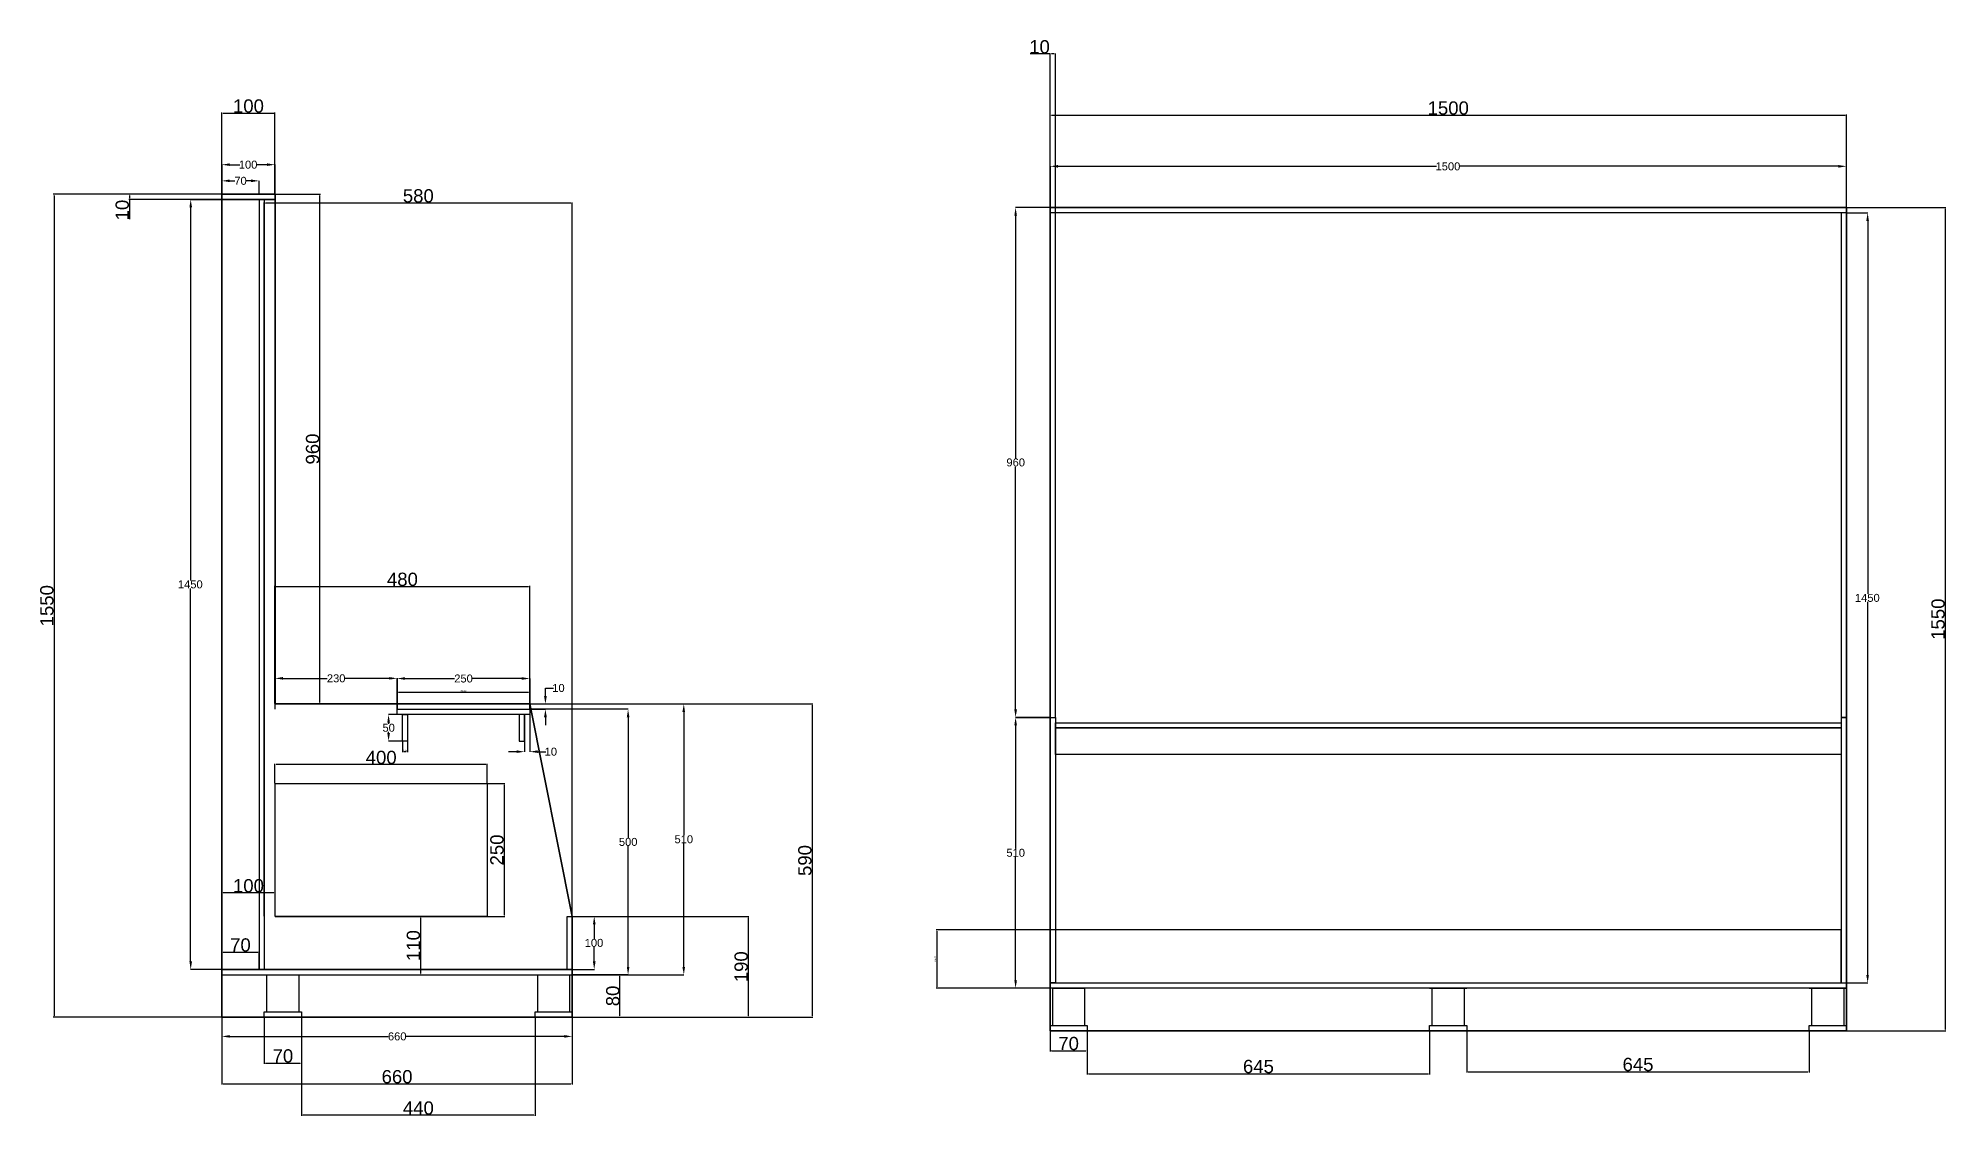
# Model space of a CAD drawing. Header units: millimetres. Extents: x 43 to 3638, y 27 to 2058.
import ezdxf

# ---------------------------------------------------------------- set-up
doc = ezdxf.new("R2010")
doc.units = ezdxf.units.MM
doc.layers.add('PDF _0', color=7, linetype='Continuous')
doc.layers.add('PDF _Текст', color=7, linetype='Continuous')
doc.styles.add('PDF Arial', font='arial.ttf')
doc.styles.get("Standard").update_dxf_attribs({"font": 'arial.ttf'})
doc.dimstyles.new('ISO-25', dxfattribs={"dimtxt": 2.5, "dimasz": 2.5, "dimexe": 1.25, "dimexo": 0.625, "dimtad": 1, "dimtxsty": 'Standard', "dimcen": 2.5, "dimadec": 0, "dimazin": 0, "dimtfac": 1, "dimtmove": 0, "dimatfit": 3, "dimfxl": 1, "dimarcsym": 0})

# ---------------------------------------------------------------- blocks, each defined once
blk = doc.blocks.new('*D1')
at = {"color": 0, "lineweight": -2, "transparency": 16777216}
for p, q in [((388.4, 1764.1), (71.6, 1764.1)), ((72.9, 1761.6), (72.9, 216.7)), ((388.4, 214.2), (71.6, 214.2))]:
    blk.add_line(p, q, dxfattribs=at)
at = {"color": 0, "lineweight": 30, "transparency": 16777216}
for points in [[(72.4, 1761.6), (73.3, 1761.6), (72.9, 1764.1)], [(72.4, 216.7), (73.3, 216.7), (72.9, 214.2)]]:
    blk.add_solid(points, dxfattribs=at)
at = {"layer": 'Defpoints', "color": 0, "lineweight": 30, "transparency": 16777216}
for p in [(389.1, 1764.1), (72.9, 214.2), (389.1, 214.2)]:
    blk.add_point(p, dxfattribs=at)
at = {"color": 0, "lineweight": 30, "transparency": 16777216, "insert": (59.5, 989.2), "char_height": 25, "attachment_point": 5, "rotation": 90}
blk.add_mtext('1550', dxfattribs=at)
blk = doc.blocks.new('*D2')
at = {"color": 0, "lineweight": -2, "transparency": 16777216}
for p, q in [((389.1, 213.6), (389.1, 87.4)), ((1049, 213.6), (1049, 87.4)), ((391.6, 88.7), (1046.5, 88.7))]:
    blk.add_line(p, q, dxfattribs=at)
at = {"color": 0, "lineweight": 30, "transparency": 16777216}
for points in [[(391.6, 89.1), (391.6, 88.2), (389.1, 88.7)], [(1046.5, 89.1), (1046.5, 88.2), (1049, 88.7)]]:
    blk.add_solid(points, dxfattribs=at)
at = {"layer": 'Defpoints', "color": 0, "lineweight": 30, "transparency": 16777216}
for p in [(389.1, 214.2), (1049, 214.2), (1049, 88.7)]:
    blk.add_point(p, dxfattribs=at)
at = {"color": 0, "lineweight": 30, "transparency": 16777216, "insert": (719, 102), "char_height": 25, "attachment_point": 5}
blk.add_mtext('660', dxfattribs=at)
blk = doc.blocks.new('*D3')
at = {"color": 0, "lineweight": -2, "transparency": 16777216}
for p, q in [((1049.6, 404.1), (1381.8, 404.1)), ((1380.6, 216.7), (1380.6, 401.6)), ((1049.6, 214.2), (1381.8, 214.2))]:
    blk.add_line(p, q, dxfattribs=at)
at = {"color": 0, "lineweight": 30, "transparency": 16777216}
for points in [[(1380.1, 401.6), (1381, 401.6), (1380.6, 404.1)], [(1380.1, 216.7), (1381, 216.7), (1380.6, 214.2)]]:
    blk.add_solid(points, dxfattribs=at)
at = {"layer": 'Defpoints', "color": 0, "lineweight": 30, "transparency": 16777216}
for p in [(1049, 404.1), (1380.6, 404.1), (1049, 214.2)]:
    blk.add_point(p, dxfattribs=at)
at = {"color": 0, "lineweight": 30, "transparency": 16777216, "insert": (1367.2, 309.2), "char_height": 25, "attachment_point": 5, "rotation": 90}
blk.add_mtext('190', dxfattribs=at)
blk = doc.blocks.new('*D4')
at = {"color": 0, "lineweight": -2, "transparency": 16777216}
for p, q in [((489.7, 1764.1), (574.7, 1764.1)), ((573.4, 806.8), (573.4, 1761.6)), ((489.7, 804.3), (574.7, 804.3))]:
    blk.add_line(p, q, dxfattribs=at)
at = {"color": 0, "lineweight": 30, "transparency": 16777216}
for points in [[(573, 1761.6), (573.8, 1761.6), (573.4, 1764.1)], [(573, 806.8), (573.8, 806.8), (573.4, 804.3)]]:
    blk.add_solid(points, dxfattribs=at)
at = {"layer": 'Defpoints', "color": 0, "lineweight": 30, "transparency": 16777216}
for p in [(489.1, 1764.1), (573.4, 1764.1), (489.1, 804.3)]:
    blk.add_point(p, dxfattribs=at)
at = {"color": 0, "lineweight": 30, "transparency": 16777216, "insert": (560, 1284.2), "char_height": 25, "attachment_point": 5, "rotation": 90}
blk.add_mtext('960', dxfattribs=at)
blk = doc.blocks.new('*D5')
at = {"color": 0, "lineweight": -2, "transparency": 16777216}
for p, q in [((389.1, 1764.7), (389.1, 1918)), ((391.6, 1916.7), (486.6, 1916.7)), ((489.1, 1764.7), (489.1, 1918))]:
    blk.add_line(p, q, dxfattribs=at)
at = {"color": 0, "lineweight": 30, "transparency": 16777216}
for points in [[(391.6, 1917.1), (391.6, 1916.3), (389.1, 1916.7)], [(486.6, 1917.1), (486.6, 1916.3), (489.1, 1916.7)]]:
    blk.add_solid(points, dxfattribs=at)
at = {"layer": 'Defpoints', "color": 0, "lineweight": 30, "transparency": 16777216}
for p in [(489.1, 1916.7), (389.1, 1764.1), (489.1, 1764.1)]:
    blk.add_point(p, dxfattribs=at)
at = {"color": 0, "lineweight": 30, "transparency": 16777216, "insert": (439.1, 1930.1), "char_height": 25, "attachment_point": 5}
blk.add_mtext('100', dxfattribs=at)
blk = doc.blocks.new('*D6')
at = {"color": 0, "lineweight": -2, "transparency": 16777216}
for p, q in [((489.1, 804.9), (489.1, 1026.5)), ((491.6, 1025.3), (966.7, 1025.3)), ((969.2, 804.9), (969.2, 1026.5))]:
    blk.add_line(p, q, dxfattribs=at)
at = {"color": 0, "lineweight": 30, "transparency": 16777216}
for points in [[(491.6, 1025.7), (491.6, 1024.9), (489.1, 1025.3)], [(966.7, 1025.7), (966.7, 1024.9), (969.2, 1025.3)]]:
    blk.add_solid(points, dxfattribs=at)
at = {"layer": 'Defpoints', "color": 0, "lineweight": 30, "transparency": 16777216}
for p in [(969.2, 1025.3), (489.1, 804.3), (969.2, 804.3)]:
    blk.add_point(p, dxfattribs=at)
at = {"color": 0, "lineweight": 30, "transparency": 16777216, "insert": (729.1, 1038.7), "char_height": 25, "attachment_point": 5}
blk.add_mtext('480', dxfattribs=at)
blk = doc.blocks.new('*D7')
at = {"color": 0, "lineweight": -2, "transparency": 16777216}
for p, q in [((969.8, 804.3), (1501.8, 804.3)), ((1500.6, 801.8), (1500.6, 216.7)), ((1049.6, 214.2), (1501.8, 214.2))]:
    blk.add_line(p, q, dxfattribs=at)
at = {"color": 0, "lineweight": 30, "transparency": 16777216}
for points in [[(1500.1, 801.8), (1501, 801.8), (1500.6, 804.3)], [(1500.1, 216.7), (1501, 216.7), (1500.6, 214.2)]]:
    blk.add_solid(points, dxfattribs=at)
at = {"layer": 'Defpoints', "color": 0, "lineweight": 30, "transparency": 16777216}
for p in [(969.2, 804.3), (1049, 214.2), (1500.6, 214.2)]:
    blk.add_point(p, dxfattribs=at)
at = {"color": 0, "lineweight": 30, "transparency": 16777216, "insert": (1487.2, 509.3), "char_height": 25, "attachment_point": 5, "rotation": 90}
blk.add_mtext('590', dxfattribs=at)
blk = doc.blocks.new('*D8')
at = {"color": 0, "lineweight": -2, "transparency": 16777216}
for p, q in [((1948.9, 1739.5), (1948.9, 1914.1)), ((1951.4, 1912.9), (3446.2, 1912.9)), ((3448.7, 1739.5), (3448.7, 1914.1))]:
    blk.add_line(p, q, dxfattribs=at)
at = {"color": 0, "lineweight": 30, "transparency": 16777216}
for points in [[(1951.4, 1913.3), (1951.4, 1912.5), (1948.9, 1912.9)], [(3446.2, 1913.3), (3446.2, 1912.5), (3448.7, 1912.9)]]:
    blk.add_solid(points, dxfattribs=at)
at = {"layer": 'Defpoints', "color": 0, "lineweight": 30, "transparency": 16777216}
for p in [(3448.7, 1912.9), (1948.9, 1738.9), (3448.7, 1738.9)]:
    blk.add_point(p, dxfattribs=at)
at = {"color": 0, "lineweight": 30, "transparency": 16777216, "insert": (2698.8, 1926.3), "char_height": 25, "attachment_point": 5}
blk.add_mtext('1500', dxfattribs=at)
blk = doc.blocks.new('*D9')
at = {"color": 0, "lineweight": -2, "transparency": 16777216}
for p, q in [((3449.3, 1738.9), (3636.1, 1738.9)), ((3634.8, 1736.4), (3634.8, 191.3)), ((3449.3, 188.8), (3636.1, 188.8))]:
    blk.add_line(p, q, dxfattribs=at)
at = {"color": 0, "lineweight": 30, "transparency": 16777216}
for points in [[(3634.4, 1736.4), (3635.2, 1736.4), (3634.8, 1738.9)], [(3634.4, 191.3), (3635.2, 191.3), (3634.8, 188.8)]]:
    blk.add_solid(points, dxfattribs=at)
at = {"layer": 'Defpoints', "color": 0, "lineweight": 30, "transparency": 16777216}
for p in [(3448.7, 1738.9), (3448.7, 188.8), (3634.8, 188.8)]:
    blk.add_point(p, dxfattribs=at)
at = {"color": 0, "lineweight": 30, "transparency": 16777216, "insert": (3621.4, 963.8), "char_height": 25, "attachment_point": 5, "rotation": 90}
blk.add_mtext('1550', dxfattribs=at)
blk = doc.blocks.new('*D10')
at = {"color": 0, "lineweight": -2, "transparency": 16777216}
for p, q in [((468.9, 213.6), (468.9, 126.4)), ((539.1, 213.6), (539.1, 126.4)), ((471.4, 127.7), (536.6, 127.7))]:
    blk.add_line(p, q, dxfattribs=at)
at = {"color": 0, "lineweight": 30, "transparency": 16777216}
for points in [[(471.4, 128.1), (471.4, 127.3), (468.9, 127.7)], [(536.6, 128.1), (536.6, 127.3), (539.1, 127.7)]]:
    blk.add_solid(points, dxfattribs=at)
at = {"layer": 'Defpoints', "color": 0, "lineweight": 30, "transparency": 16777216}
for p in [(468.9, 214.2), (539.1, 214.2), (539.1, 127.7)]:
    blk.add_point(p, dxfattribs=at)
at = {"color": 0, "lineweight": 30, "transparency": 16777216, "insert": (504, 141.1), "char_height": 25, "attachment_point": 5}
blk.add_mtext('70', dxfattribs=at)
blk = doc.blocks.new('*D11')
at = {"color": 0, "lineweight": -2, "transparency": 16777216}
for p, q in [((1948.9, 188.2), (1948.9, 149.9)), ((2018.8, 188.2), (2018.8, 149.9)), ((1951.4, 151.1), (2016.3, 151.1))]:
    blk.add_line(p, q, dxfattribs=at)
at = {"color": 0, "lineweight": 30, "transparency": 16777216}
for points in [[(1951.4, 151.6), (1951.4, 150.7), (1948.9, 151.1)], [(2016.3, 151.6), (2016.3, 150.7), (2018.8, 151.1)]]:
    blk.add_solid(points, dxfattribs=at)
at = {"layer": 'Defpoints', "color": 0, "lineweight": 30, "transparency": 16777216}
for p in [(1948.9, 188.8), (2018.8, 188.8), (2018.8, 151.1)]:
    blk.add_point(p, dxfattribs=at)
at = {"color": 0, "lineweight": 30, "transparency": 16777216, "insert": (1983.8, 164.5), "char_height": 25, "attachment_point": 5}
blk.add_mtext('70', dxfattribs=at)
blk = doc.blocks.new('*D12')
at = {"color": 0, "lineweight": -2, "transparency": 16777216}
for p, q in [((2018.8, 188.2), (2018.8, 106.5)), ((2663.8, 188.2), (2663.8, 106.5)), ((2021.3, 107.8), (2661.3, 107.8))]:
    blk.add_line(p, q, dxfattribs=at)
at = {"color": 0, "lineweight": 30, "transparency": 16777216}
for points in [[(2021.3, 108.2), (2021.3, 107.4), (2018.8, 107.8)], [(2661.3, 108.2), (2661.3, 107.4), (2663.8, 107.8)]]:
    blk.add_solid(points, dxfattribs=at)
at = {"layer": 'Defpoints', "color": 0, "lineweight": 30, "transparency": 16777216}
for p in [(2018.8, 188.8), (2663.8, 188.8), (2663.8, 107.8)]:
    blk.add_point(p, dxfattribs=at)
at = {"color": 0, "lineweight": 30, "transparency": 16777216, "insert": (2341.3, 121.2), "char_height": 25, "attachment_point": 5}
blk.add_mtext('645', dxfattribs=at)
blk = doc.blocks.new('*D13')
at = {"color": 0, "lineweight": -2, "transparency": 16777216}
for p, q in [((2733.7, 188.2), (2733.7, 110.3)), ((3378.8, 188.2), (3378.8, 110.3)), ((2736.2, 111.6), (3376.3, 111.6))]:
    blk.add_line(p, q, dxfattribs=at)
at = {"color": 0, "lineweight": 30, "transparency": 16777216}
for points in [[(2736.2, 112), (2736.2, 111.2), (2733.7, 111.6)], [(3376.3, 112), (3376.3, 111.2), (3378.8, 111.6)]]:
    blk.add_solid(points, dxfattribs=at)
at = {"layer": 'Defpoints', "color": 0, "lineweight": 30, "transparency": 16777216}
for p in [(2733.7, 188.8), (3378.8, 188.8), (3378.8, 111.6)]:
    blk.add_point(p, dxfattribs=at)
at = {"color": 0, "lineweight": 30, "transparency": 16777216, "insert": (3056.2, 125), "char_height": 25, "attachment_point": 5}
blk.add_mtext('645', dxfattribs=at)
blk = doc.blocks.new('*D14')
at = {"color": 0, "lineweight": -2, "transparency": 16777216}
for p, q in [((539.1, 213.6), (539.1, 28.4)), ((979.1, 213.6), (979.1, 28.4)), ((976.6, 29.6), (541.6, 29.6))]:
    blk.add_line(p, q, dxfattribs=at)
at = {"color": 0, "lineweight": 30, "transparency": 16777216}
for points in [[(541.6, 30), (541.6, 29.2), (539.1, 29.6)], [(976.6, 30), (976.6, 29.2), (979.1, 29.6)]]:
    blk.add_solid(points, dxfattribs=at)
at = {"layer": 'Defpoints', "color": 0, "lineweight": 30, "transparency": 16777216}
for p in [(539.1, 214.2), (979.1, 214.2), (539.1, 29.6)]:
    blk.add_point(p, dxfattribs=at)
at = {"color": 0, "lineweight": 30, "transparency": 16777216, "insert": (759.1, 43), "char_height": 25, "attachment_point": 5}
blk.add_mtext('440', dxfattribs=at)
blk = doc.blocks.new('*D15')
at = {"color": 0, "lineweight": -2, "transparency": 16777216}
for p, q in [((1049.6, 294.1), (1140, 294.1)), ((1138.8, 216.7), (1138.8, 291.6)), ((1049.6, 214.2), (1140, 214.2))]:
    blk.add_line(p, q, dxfattribs=at)
at = {"color": 0, "lineweight": 30, "transparency": 16777216}
for points in [[(1138.4, 291.6), (1139.2, 291.6), (1138.8, 294.1)], [(1138.4, 216.7), (1139.2, 216.7), (1138.8, 214.2)]]:
    blk.add_solid(points, dxfattribs=at)
at = {"layer": 'Defpoints', "color": 0, "lineweight": 30, "transparency": 16777216}
for p in [(1049, 294.1), (1138.8, 294.1), (1049, 214.2)]:
    blk.add_point(p, dxfattribs=at)
at = {"color": 0, "lineweight": 30, "transparency": 16777216, "insert": (1125.4, 254.2), "char_height": 25, "attachment_point": 5, "rotation": 90}
blk.add_mtext('80', dxfattribs=at)
blk = doc.blocks.new('*D16')
at = {"color": 0, "lineweight": -2, "transparency": 16777216}
for p, q in [((388.4, 1764.1), (213.7, 1764.1)), ((214.9, 1761.6), (214.9, 1756.6)), ((388.4, 1754.1), (213.7, 1754.1)), ((214.9, 1754.1), (214.9, 1717))]:
    blk.add_line(p, q, dxfattribs=at)
at = {"color": 0, "lineweight": 30, "transparency": 16777216}
for points in [[(214.5, 1761.6), (215.3, 1761.6), (214.9, 1764.1)], [(214.5, 1756.6), (215.3, 1756.6), (214.9, 1754.1)]]:
    blk.add_solid(points, dxfattribs=at)
at = {"layer": 'Defpoints', "color": 0, "lineweight": 30, "transparency": 16777216}
for p in [(389.1, 1764.1), (214.9, 1754.1), (389.1, 1754.1)]:
    blk.add_point(p, dxfattribs=at)
at = {"color": 0, "lineweight": 30, "transparency": 16777216, "insert": (201.5, 1734.3), "char_height": 25, "attachment_point": 5, "rotation": 90}
blk.add_mtext('10', dxfattribs=at)
blk = doc.blocks.new('*D17')
at = {"color": 0, "lineweight": -2, "transparency": 16777216}
for p, q in [((1948.9, 2028.2), (1911.7, 2028.2)), ((1948.9, 1729.6), (1948.9, 2029.4)), ((1956.3, 2028.2), (1951.4, 2028.2)), ((1958.8, 1729.6), (1958.8, 2029.4))]:
    blk.add_line(p, q, dxfattribs=at)
at = {"color": 0, "lineweight": 30, "transparency": 16777216}
for points in [[(1951.4, 2028.6), (1951.4, 2027.8), (1948.9, 2028.2)], [(1956.3, 2028.6), (1956.3, 2027.8), (1958.8, 2028.2)]]:
    blk.add_solid(points, dxfattribs=at)
at = {"layer": 'Defpoints', "color": 0, "lineweight": 30, "transparency": 16777216}
for p in [(1948.9, 2028.2), (1948.9, 1729), (1958.8, 1729)]:
    blk.add_point(p, dxfattribs=at)
at = {"color": 0, "lineweight": 30, "transparency": 16777216, "insert": (1929, 2041.6), "char_height": 25, "attachment_point": 5}
blk.add_mtext('10', dxfattribs=at)
blk = doc.blocks.new('*D19')
at = {"color": 0, "lineweight": -2, "transparency": 16777216}
for p, q in [((389.1, 304.7), (389.1, 338)), ((391.6, 336.7), (456.5, 336.7)), ((459, 304.7), (459, 338))]:
    blk.add_line(p, q, dxfattribs=at)
at = {"color": 0, "lineweight": 30, "transparency": 16777216}
for points in [[(391.6, 337.1), (391.6, 336.3), (389.1, 336.7)], [(456.5, 337.1), (456.5, 336.3), (459, 336.7)]]:
    blk.add_solid(points, dxfattribs=at)
at = {"layer": 'Defpoints', "color": 0, "lineweight": 30, "transparency": 16777216}
for p in [(459, 336.7), (389.1, 304), (459, 304)]:
    blk.add_point(p, dxfattribs=at)
at = {"color": 0, "lineweight": 30, "transparency": 16777216, "insert": (424, 350.1), "char_height": 25, "attachment_point": 5}
blk.add_mtext('70', dxfattribs=at)
blk = doc.blocks.new('*D20')
at = {"color": 0, "lineweight": -2, "transparency": 16777216}
for p, q in [((489.1, 654.8), (489.1, 691.2)), ((886.5, 689.9), (491.6, 689.9)), ((889, 654.8), (889, 691.2))]:
    blk.add_line(p, q, dxfattribs=at)
at = {"color": 0, "lineweight": 30, "transparency": 16777216}
for points in [[(491.6, 690.3), (491.6, 689.5), (489.1, 689.9)], [(886.5, 690.3), (886.5, 689.5), (889, 689.9)]]:
    blk.add_solid(points, dxfattribs=at)
at = {"layer": 'Defpoints', "color": 0, "lineweight": 30, "transparency": 16777216}
for p in [(489.1, 689.9), (489.1, 654.2), (889, 654.2)]:
    blk.add_point(p, dxfattribs=at)
at = {"color": 0, "lineweight": 30, "transparency": 16777216, "insert": (689.1, 703.3), "char_height": 25, "attachment_point": 5}
blk.add_mtext('400', dxfattribs=at)
blk = doc.blocks.new('*D21')
at = {"color": 0, "lineweight": -2, "transparency": 16777216}
for p, q in [((889.6, 654.2), (921.8, 654.2)), ((920.6, 651.7), (920.6, 406.6)), ((889.6, 404.1), (921.8, 404.1))]:
    blk.add_line(p, q, dxfattribs=at)
at = {"color": 0, "lineweight": 30, "transparency": 16777216}
for points in [[(920.1, 651.7), (921, 651.7), (920.6, 654.2)], [(920.1, 406.6), (921, 406.6), (920.6, 404.1)]]:
    blk.add_solid(points, dxfattribs=at)
at = {"layer": 'Defpoints', "color": 0, "lineweight": 30, "transparency": 16777216}
for p in [(889, 654.2), (889, 404.1), (920.6, 404.1)]:
    blk.add_point(p, dxfattribs=at)
at = {"color": 0, "lineweight": 30, "transparency": 16777216, "insert": (907.2, 529.1), "char_height": 25, "attachment_point": 5, "rotation": 90}
blk.add_mtext('250', dxfattribs=at)
blk = doc.blocks.new('*D22')
at = {"color": 0, "lineweight": -2, "transparency": 16777216}
for p, q in [((389.1, 528.5), (389.1, 446.9)), ((489.1, 528.5), (489.1, 446.9)), ((486.6, 448.2), (391.6, 448.2))]:
    blk.add_line(p, q, dxfattribs=at)
at = {"color": 0, "lineweight": 30, "transparency": 16777216}
for points in [[(391.6, 448.6), (391.6, 447.8), (389.1, 448.2)], [(486.6, 448.6), (486.6, 447.8), (489.1, 448.2)]]:
    blk.add_solid(points, dxfattribs=at)
at = {"layer": 'Defpoints', "color": 0, "lineweight": 30, "transparency": 16777216}
for p in [(389.1, 529.1), (489.1, 529.1), (389.1, 448.2)]:
    blk.add_point(p, dxfattribs=at)
at = {"color": 0, "lineweight": 30, "transparency": 16777216, "insert": (439.1, 461.6), "char_height": 25, "attachment_point": 5}
blk.add_mtext('100', dxfattribs=at)
blk = doc.blocks.new('*D23')
at = {"color": 0, "lineweight": -2, "transparency": 16777216}
for p, q in [((689.7, 404.1), (764.4, 404.1)), ((763.2, 401.6), (763.2, 296.6)), ((689.7, 294.1), (764.4, 294.1))]:
    blk.add_line(p, q, dxfattribs=at)
at = {"color": 0, "lineweight": 30, "transparency": 16777216}
for points in [[(762.8, 401.6), (763.6, 401.6), (763.2, 404.1)], [(762.8, 296.6), (763.6, 296.6), (763.2, 294.1)]]:
    blk.add_solid(points, dxfattribs=at)
at = {"layer": 'Defpoints', "color": 0, "lineweight": 30, "transparency": 16777216}
for p in [(689.1, 404.1), (689.1, 294.1), (763.2, 294.1)]:
    blk.add_point(p, dxfattribs=at)
at = {"color": 0, "lineweight": 30, "transparency": 16777216, "insert": (749.8, 349.1), "char_height": 25, "attachment_point": 5, "rotation": 90}
blk.add_mtext('110', dxfattribs=at)
blk = doc.blocks.new('*D24')
at = {"color": 0, "lineweight": -2, "transparency": 16777216}
for p, q in [((468.9, 404.7), (468.9, 1748.7)), ((1046.5, 1747.5), (471.4, 1747.5)), ((1049, 404.7), (1049, 1748.7))]:
    blk.add_line(p, q, dxfattribs=at)
at = {"color": 0, "lineweight": 30, "transparency": 16777216}
for points in [[(471.4, 1747.9), (471.4, 1747.1), (468.9, 1747.5)], [(1046.5, 1747.9), (1046.5, 1747.1), (1049, 1747.5)]]:
    blk.add_solid(points, dxfattribs=at)
at = {"layer": 'Defpoints', "color": 0, "lineweight": 30, "transparency": 16777216}
for p in [(468.9, 1747.5), (468.9, 404.1), (1049, 404.1)]:
    blk.add_point(p, dxfattribs=at)
at = {"color": 0, "lineweight": 30, "transparency": 16777216, "insert": (759, 1760.9), "char_height": 25, "attachment_point": 5}
blk.add_mtext('580', dxfattribs=at)
blk = doc.blocks.new('*D25')
at = {"color": 0, "lineweight": -2, "transparency": 16777216}
for p, q in [((719, 794.9), (719, 827.8)), ((969.2, 794.7), (969.2, 827.8)), ((721.5, 826.5), (966.7, 826.5))]:
    blk.add_line(p, q, dxfattribs=at)
at = {"color": 0, "lineweight": 30, "transparency": 16777216}
for points in [[(721.5, 826.9), (721.5, 826.1), (719, 826.5)], [(966.7, 826.9), (966.7, 826.1), (969.2, 826.5)]]:
    blk.add_solid(points, dxfattribs=at)
at = {"layer": 'Defpoints', "color": 0, "lineweight": 30, "transparency": 16777216}
for p in [(719, 794.3), (969.2, 826.5), (969.2, 794)]:
    blk.add_point(p, dxfattribs=at)
at = {"color": 0, "lineweight": 30, "transparency": 16777216, "insert": (844.1, 828.6), "char_height": 2.5, "attachment_point": 5}
blk.add_mtext('250,12', dxfattribs=at)
blk = doc.blocks.new('*D26')
at = {"color": 0, "lineweight": -2, "transparency": 16777216}
for p, q in [((729, 733.4), (729, 713.2)), ((738.9, 733.4), (738.9, 713.2)), ((731.5, 714.4), (736.4, 714.4))]:
    blk.add_line(p, q, dxfattribs=at)
at = {"color": 0, "lineweight": 30, "transparency": 16777216}
for points in [[(731.5, 714.9), (731.5, 714), (729, 714.4)], [(736.4, 714.9), (736.4, 714), (738.9, 714.4)]]:
    blk.add_solid(points, dxfattribs=at)
at = {"layer": 'Defpoints', "color": 0, "lineweight": 30, "transparency": 16777216}
for p in [(729, 734.1), (738.9, 734.1), (738.9, 714.4)]:
    blk.add_point(p, dxfattribs=at)
at = {"color": 0, "lineweight": 30, "transparency": 16777216, "insert": (734, 716.6), "char_height": 2.5, "attachment_point": 5}
blk.add_mtext('9,95', dxfattribs=at)
blk = doc.blocks.new('*D27')
at = {"color": 0, "lineweight": -2, "transparency": 16777216}
for p, q in [((2401.8, 378.9), (1734.1, 378.9)), ((1735.4, 376.4), (1735.4, 271.4)), ((2401.8, 268.9), (1734.1, 268.9))]:
    blk.add_line(p, q, dxfattribs=at)
at = {"color": 0, "lineweight": 30, "transparency": 16777216}
for points in [[(1734.9, 376.4), (1735.8, 376.4), (1735.4, 378.9)], [(1734.9, 271.4), (1735.8, 271.4), (1735.4, 268.9)]]:
    blk.add_solid(points, dxfattribs=at)
at = {"layer": 'Defpoints', "color": 0, "lineweight": 30, "transparency": 16777216}
for p in [(2402.4, 378.9), (1735.4, 268.9), (2402.4, 268.9)]:
    blk.add_point(p, dxfattribs=at)
at = {"color": 0, "lineweight": 30, "transparency": 16777216, "insert": (1733.2, 323.9), "char_height": 2.5, "attachment_point": 5, "rotation": 90}
blk.add_mtext('109,99', dxfattribs=at)

msp = doc.modelspace()

# ---------------------------------------------------------------- linework, layer by layer
at = {"color": 114, "lineweight": 30, "true_color": 0x139b48}
msp.add_lwpolyline([(389.069, 1764.072), (489.115, 1764.072), (489.115, 804.271), (969.162, 804.271), (1049.023, 404.086), (1049.023, 214.232), (389.069, 214.232), (389.069, 1764.072)], dxfattribs=at)
msp.add_lwpolyline([(1948.855, 1738.914), (3448.672, 1738.914), (3448.672, 188.781), (1948.855, 188.781)], close=True, dxfattribs=at)
at = {"layer": 'PDF _0', "lineweight": 25}
for points in [[(389.069, 1819.945), (389.069, 1764.072), (389.069, 1789.522)], [(403.988, 1819.653), (423.003, 1819.653)], [(473.903, 1819.653), (454.889, 1819.653)], [(489.115, 1764.072), (489.115, 1819.945)], [(1948.855, 1816.727), (1948.855, 1738.914), (1883.913, 1738.914)], [(1963.774, 1816.727), (2676.969, 1816.727)], [(3433.752, 1816.727), (2720.557, 1816.727)], [(3448.672, 1738.914), (3448.672, 1816.727)], [(403.988, 1789.229), (413.349, 1789.229)], [(444.065, 1789.229), (434.704, 1789.229)], [(458.984, 1764.072), (458.984, 1789.522)], [(330.27, 1754.125), (389.069, 1754.125), (489.115, 1754.125), (389.069, 1754.125), (389.069, 304.039), (1049.023, 304.039), (1049.023, 404.086)], [(330.27, 1739.206), (330.27, 1036.834)], [(489.115, 1754.125), (489.115, 814.217), (489.115, 804.271), (969.162, 804.271), (1049.023, 404.086), (1090.563, 404.086)], [(3448.672, 1728.968), (3488.749, 1728.968)], [(1883.913, 1723.702), (1883.913, 1266.473)], [(3488.749, 1713.756), (3488.749, 1011.677)], [(1883.913, 793.74), (1883.913, 1250.969)], [(330.27, 319.251), (330.27, 1021.33)], [(3488.749, 293.801), (3488.749, 996.172)], [(489.115, 794.325), (489.115, 852.539)], [(504.034, 852.246), (587.406, 852.246)], [(704.127, 852.246), (620.755, 852.246)], [(719.046, 852.539), (719.046, 794.325), (719.046, 852.246)], [(733.965, 851.954), (827.283, 851.954)], [(953.95, 851.954), (860.925, 851.954)], [(969.162, 852.246), (969.162, 804.271), (998.708, 804.271)], [(998.415, 819.19), (998.415, 834.109), (1013.334, 834.109)], [(969.162, 804.271), (1259.062, 804.271)], [(1154.335, 794.032), (969.162, 794.032), (998.708, 794.032)], [(728.992, 784.086), (702.957, 784.086)], [(702.957, 769.167), (702.957, 766.827)], [(958.923, 784.086), (958.923, 714.171)], [(969.162, 784.086), (969.162, 714.171)], [(998.415, 779.113), (998.415, 764.194)], [(1154.043, 779.113), (1154.043, 551.815)], [(1259.062, 789.059), (1259.062, 556.788)], [(1883.913, 763.901), (1883.913, 531.63)], [(702.957, 749.275), (702.957, 751.322)], [(728.992, 734.063), (702.957, 734.063)], [(944.004, 714.171), (929.085, 714.171)], [(984.081, 714.171), (999, 714.171)], [(1259.062, 309.012), (1259.062, 541.284)], [(1154.043, 309.012), (1154.043, 536.311)], [(1883.913, 283.855), (1883.913, 516.126)], [(489.115, 404.086), (889.008, 404.086)], [(1090.27, 389.166), (1090.27, 361.961)], [(1090.27, 319.251), (1090.27, 346.457)], [(389.069, 304.039), (330.27, 304.039)], [(389.069, 294.093), (389.069, 177.665)], [(468.93, 294.093), (539.138, 294.093)], [(473.903, 224.178), (473.903, 294.093), (534.165, 294.093), (534.165, 224.178)], [(979.108, 294.093), (1049.023, 294.093), (1049.023, 177.665)], [(984.081, 224.178), (984.081, 294.093), (1044.05, 294.093), (1044.05, 224.178)], [(1049.023, 304.039), (1090.563, 304.039)], [(1154.335, 294.093), (1049.023, 294.093), (1259.062, 294.093)], [(2018.77, 268.935), (1948.855, 268.935), (1883.913, 268.935)], [(1953.828, 198.727), (1953.828, 268.935), (2013.797, 268.935), (2013.797, 198.727)], [(2663.805, 268.935), (2733.721, 268.935)], [(2668.779, 198.727), (2668.779, 268.935), (2728.748, 268.935), (2728.748, 198.727)], [(3378.756, 268.935), (3448.672, 268.935)], [(3383.729, 198.727), (3383.729, 268.935), (3443.698, 268.935), (3443.698, 198.727)], [(3448.672, 278.881), (3488.749, 278.881)], [(403.988, 177.958), (702.372, 177.958)], [(1034.104, 177.958), (735.72, 177.958)]]:
    msp.add_lwpolyline(points, dxfattribs=at)
for points in [[(389.069, 1754.125), (489.115, 1754.125), (489.115, 1764.072), (389.069, 1764.072)], [(1948.855, 1738.914), (3448.672, 1738.914), (3448.672, 1728.968), (1948.855, 1728.968)], [(1948.855, 778.82), (1958.801, 778.82), (1958.801, 1728.968), (1948.855, 1728.968)], [(3438.725, 778.82), (3448.672, 778.82), (3448.672, 1728.968), (3438.725, 1728.968)], [(1883.913, 778.82), (1948.855, 778.82)], [(1948.855, 278.881), (1948.855, 778.82), (1958.801, 778.82), (1958.801, 278.881), (1948.855, 278.881), (3448.672, 278.881), (3448.672, 268.935), (1948.855, 268.935)], [(3438.725, 278.881), (3448.672, 278.881), (3448.672, 778.82), (3438.725, 778.82)], [(489.115, 654.201), (889.008, 654.201), (889.008, 404.086), (489.115, 404.086)], [(1958.801, 278.881), (3438.725, 278.881), (3438.725, 378.928), (1958.801, 378.928)], [(468.93, 224.178), (539.138, 224.178), (539.138, 214.232), (468.93, 214.232)], [(979.108, 224.178), (1049.023, 224.178), (1049.023, 214.232), (979.108, 214.232)], [(1948.855, 198.727), (2018.77, 198.727), (2018.77, 188.781), (1948.855, 188.781)], [(2663.805, 198.727), (2733.721, 198.727), (2733.721, 188.781), (2663.805, 188.781)], [(3378.756, 198.727), (3448.672, 198.727), (3448.672, 188.781), (3378.756, 188.781)]]:
    msp.add_lwpolyline(points, close=True, dxfattribs=at)
at = {"layer": 'PDF _0', "color": 242, "lineweight": 25, "true_color": 0xcc1f26}
for points in [[(458.984, 1754.125), (458.984, 304.039)], [(468.93, 1754.125), (468.93, 304.039)]]:
    msp.add_lwpolyline(points, dxfattribs=at)
for points in [[(719.046, 794.032), (969.162, 794.032), (969.162, 784.086), (719.046, 784.086)], [(728.992, 784.086), (738.938, 784.086), (738.938, 734.063), (728.992, 734.063)], [(958.923, 784.086), (948.977, 784.086), (948.977, 734.063), (958.923, 734.063)], [(1958.801, 768.874), (3438.725, 768.874), (3438.725, 758.928), (1958.801, 758.928)], [(1958.801, 758.928), (3438.725, 758.928), (3438.725, 708.905), (1958.801, 708.905)], [(1039.077, 404.086), (1049.023, 404.086), (1049.023, 304.039), (1039.077, 304.039)], [(389.069, 294.093), (1049.023, 294.093), (1049.023, 304.039), (389.069, 304.039)]]:
    msp.add_lwpolyline(points, close=True, dxfattribs=at)
at = {"layer": 'PDF _0', "transparency": 33554559}
for points in [[(403.988, 1822.286), (403.988, 1817.313), (389.069, 1819.653)], [(473.903, 1822.286), (473.903, 1817.313), (489.115, 1819.653)], [(1963.774, 1819.068), (1963.774, 1814.095), (1948.855, 1816.727)], [(3433.752, 1819.068), (3433.752, 1814.095), (3448.672, 1816.727)], [(403.988, 1791.862), (403.988, 1786.889), (389.069, 1789.229)], [(444.065, 1791.862), (444.065, 1786.889), (458.984, 1789.229)], [(327.929, 1739.206), (332.903, 1739.206), (330.27, 1754.125)], [(1881.572, 1723.702), (1886.545, 1723.702), (1883.913, 1738.914)], [(3486.116, 1713.756), (3491.089, 1713.756), (3488.749, 1728.968)], [(504.034, 854.879), (504.034, 849.906), (489.115, 852.246)], [(704.127, 854.879), (704.127, 849.906), (719.046, 852.246)], [(733.965, 854.586), (733.965, 849.613), (719.046, 851.954)], [(953.95, 854.586), (953.95, 849.613), (969.162, 851.954)], [(995.782, 819.19), (1001.048, 819.19), (998.415, 804.271)], [(995.782, 779.113), (1001.048, 779.113), (998.415, 794.032)], [(1151.702, 779.113), (1156.675, 779.113), (1154.043, 794.032)], [(1256.429, 789.059), (1261.402, 789.059), (1259.062, 804.271)], [(1881.572, 793.74), (1886.545, 793.74), (1883.913, 778.82)], [(700.617, 769.167), (705.59, 769.167), (702.957, 784.086)], [(1881.572, 763.901), (1886.545, 763.901), (1883.913, 778.82)], [(700.617, 749.275), (705.59, 749.275), (702.957, 734.063)], [(944.004, 716.803), (944.004, 711.83), (958.923, 714.171)], [(984.081, 716.803), (984.081, 711.83), (969.162, 714.171)], [(1087.93, 389.166), (1092.903, 389.166), (1090.27, 404.086)], [(327.929, 319.251), (332.903, 319.251), (330.27, 304.039)], [(1087.93, 319.251), (1092.903, 319.251), (1090.27, 304.039)], [(1151.702, 309.012), (1156.675, 309.012), (1154.043, 294.093)], [(1256.429, 309.012), (1261.402, 309.012), (1259.062, 294.093)], [(3486.116, 293.801), (3491.089, 293.801), (3488.749, 278.881)], [(1881.572, 283.855), (1886.545, 283.855), (1883.913, 268.935)], [(403.988, 180.59), (403.988, 175.617), (389.069, 177.958)], [(1034.104, 180.59), (1034.104, 175.617), (1049.023, 177.958)]]:
    msp.add_solid(points, dxfattribs=at)

# ---------------------------------------------------------------- texts
at = {"layer": 'PDF _Текст', "char_height": 14.9992, "attachment_point": 7, "style": 'PDF Arial'}
for s, insert in [('100', (420.955, 1812.084)), ('1500', (2674.922, 1808.866)), ('70', (412.472, 1781.66)), ('960', (1866.653, 1251.298)), ('1450', (306.282, 1021.659)), ('1450', (3464.761, 996.209)), ('230', (586.821, 844.667)), ('250', (826.698, 844.384)), ('10', (1011.287, 826.54)), ('50', (691.548, 751.652)), ('10', (996.952, 706.601)), ('500', (1136.783, 536.64)), ('510', (1241.51, 541.613)), ('510', (1866.653, 516.162)), ('100', (1072.426, 346.493)), ('660', (701.787, 170.388))]:
    msp.add_mtext(s, dxfattribs=dict(at, insert=insert))

# ---------------------------------------------------------------- dimensions: what is measured, and where the dimension line sits
at = {"color": 18, "lineweight": 30, "true_color": 0x000000}
for base, p1, p2, picture, middle in [((1948.855, 2028.183), (1958.801, 1728.968), (1948.855, 1728.968), '*D17', (1929.043, 2041.572)), ((489.115, 1916.719), (389.069, 1764.072), (489.115, 1764.072), '*D5', (439.092, 1930.109)), ((3448.672, 1912.878), (1948.855, 1738.914), (3448.672, 1738.914), '*D8', (2698.763, 1926.267)), ((468.93, 1747.479), (1049.023, 404.086), (468.93, 404.086), '*D24', (758.977, 1760.869)), ((969.162, 1025.271), (489.115, 804.271), (969.162, 804.271), '*D6', (729.139, 1038.66)), ((489.115, 689.912), (889.008, 654.201), (489.115, 654.201), '*D20', (689.061, 703.301)), ((389.069, 448.185), (489.115, 529.143), (389.069, 529.143), '*D22', (439.092, 461.575)), ((458.984, 336.728), (389.069, 304.039), (458.984, 304.039), '*D19', (424.027, 350.117)), ((1049.023, 88.657), (389.069, 214.232), (1049.023, 214.232), '*D2', (719.046, 102.046)), ((539.138, 127.692), (468.93, 214.232), (539.138, 214.232), '*D10', (504.034, 141.081)), ((539.138, 29.601), (979.108, 214.232), (539.138, 214.232), '*D14', (759.123, 42.99)), ((2018.77, 151.144), (1948.855, 188.781), (2018.77, 188.781), '*D11', (1983.813, 164.534)), ((2663.805, 107.788), (2018.77, 188.781), (2663.805, 188.781), '*D12', (2341.288, 121.178)), ((3378.756, 111.598), (2733.721, 188.781), (3378.756, 188.781), '*D13', (3056.239, 124.988))]:
    dim = msp.add_linear_dim(base=base, p1=p1, p2=p2, dimstyle='ISO-25', override={"dimtxt": 25, "dimdec": 0}, dxfattribs=at)
    dim.commit()
    dim.dimension.update_dxf_attribs({"geometry": picture, "text_midpoint": middle})
for base, p1, p2, picture, middle in [((72.859, 214.232), (389.069, 1764.072), (389.069, 214.232), '*D1', (59.469, 989.152)), ((214.905, 1754.125), (389.069, 1764.072), (389.069, 1754.125), '*D16', (201.516, 1734.314)), ((573.404, 1764.072), (489.115, 804.271), (489.115, 1764.072), '*D4', (560.014, 1284.171)), ((3634.812, 188.781), (3448.672, 1738.914), (3448.672, 188.781), '*D9', (3621.422, 963.847)), ((1500.552, 214.232), (969.162, 804.271), (1049.023, 214.232), '*D7', (1487.162, 509.251)), ((920.554, 404.086), (889.008, 654.201), (889.008, 404.086), '*D21', (907.165, 529.143)), ((763.19, 294.093), (689.061, 404.086), (689.061, 294.093), '*D23', (749.8, 349.089)), ((1380.557, 404.086), (1049.023, 214.232), (1049.023, 404.086), '*D3', (1367.168, 309.159)), ((1138.776, 294.093), (1049.023, 214.232), (1049.023, 294.093), '*D15', (1125.386, 254.162))]:
    dim = msp.add_linear_dim(base=base, p1=p1, p2=p2, angle=90, dimstyle='ISO-25', override={"dimtxt": 25, "dimdec": 0}, dxfattribs=at)
    dim.commit()
    dim.dimension.update_dxf_attribs({"geometry": picture, "text_midpoint": middle})
at = {"color": 114, "lineweight": 30, "true_color": 0x139b48}
for base, p1, p2, picture, middle in [((969.162, 826.502), (719.046, 794.325), (969.162, 794.032), '*D25', (844.104, 828.629)), ((738.938, 714.443), (728.992, 734.063), (738.938, 734.063), '*D26', (733.965, 716.571))]:
    dim = msp.add_linear_dim(base=base, p1=p1, p2=p2, dimstyle='ISO-25', dxfattribs=at)
    dim.commit()
    dim.dimension.update_dxf_attribs({"geometry": picture, "text_midpoint": middle})
dim = msp.add_linear_dim(base=(1735.353, 268.935), p1=(2402.428, 378.928), p2=(2402.428, 268.935), angle=90, dimstyle='ISO-25', dxfattribs=at)
dim.commit()
dim.dimension.update_dxf_attribs({"geometry": '*D27', "text_midpoint": (1733.226, 323.932)})

doc.saveas('drawing.dxf')
